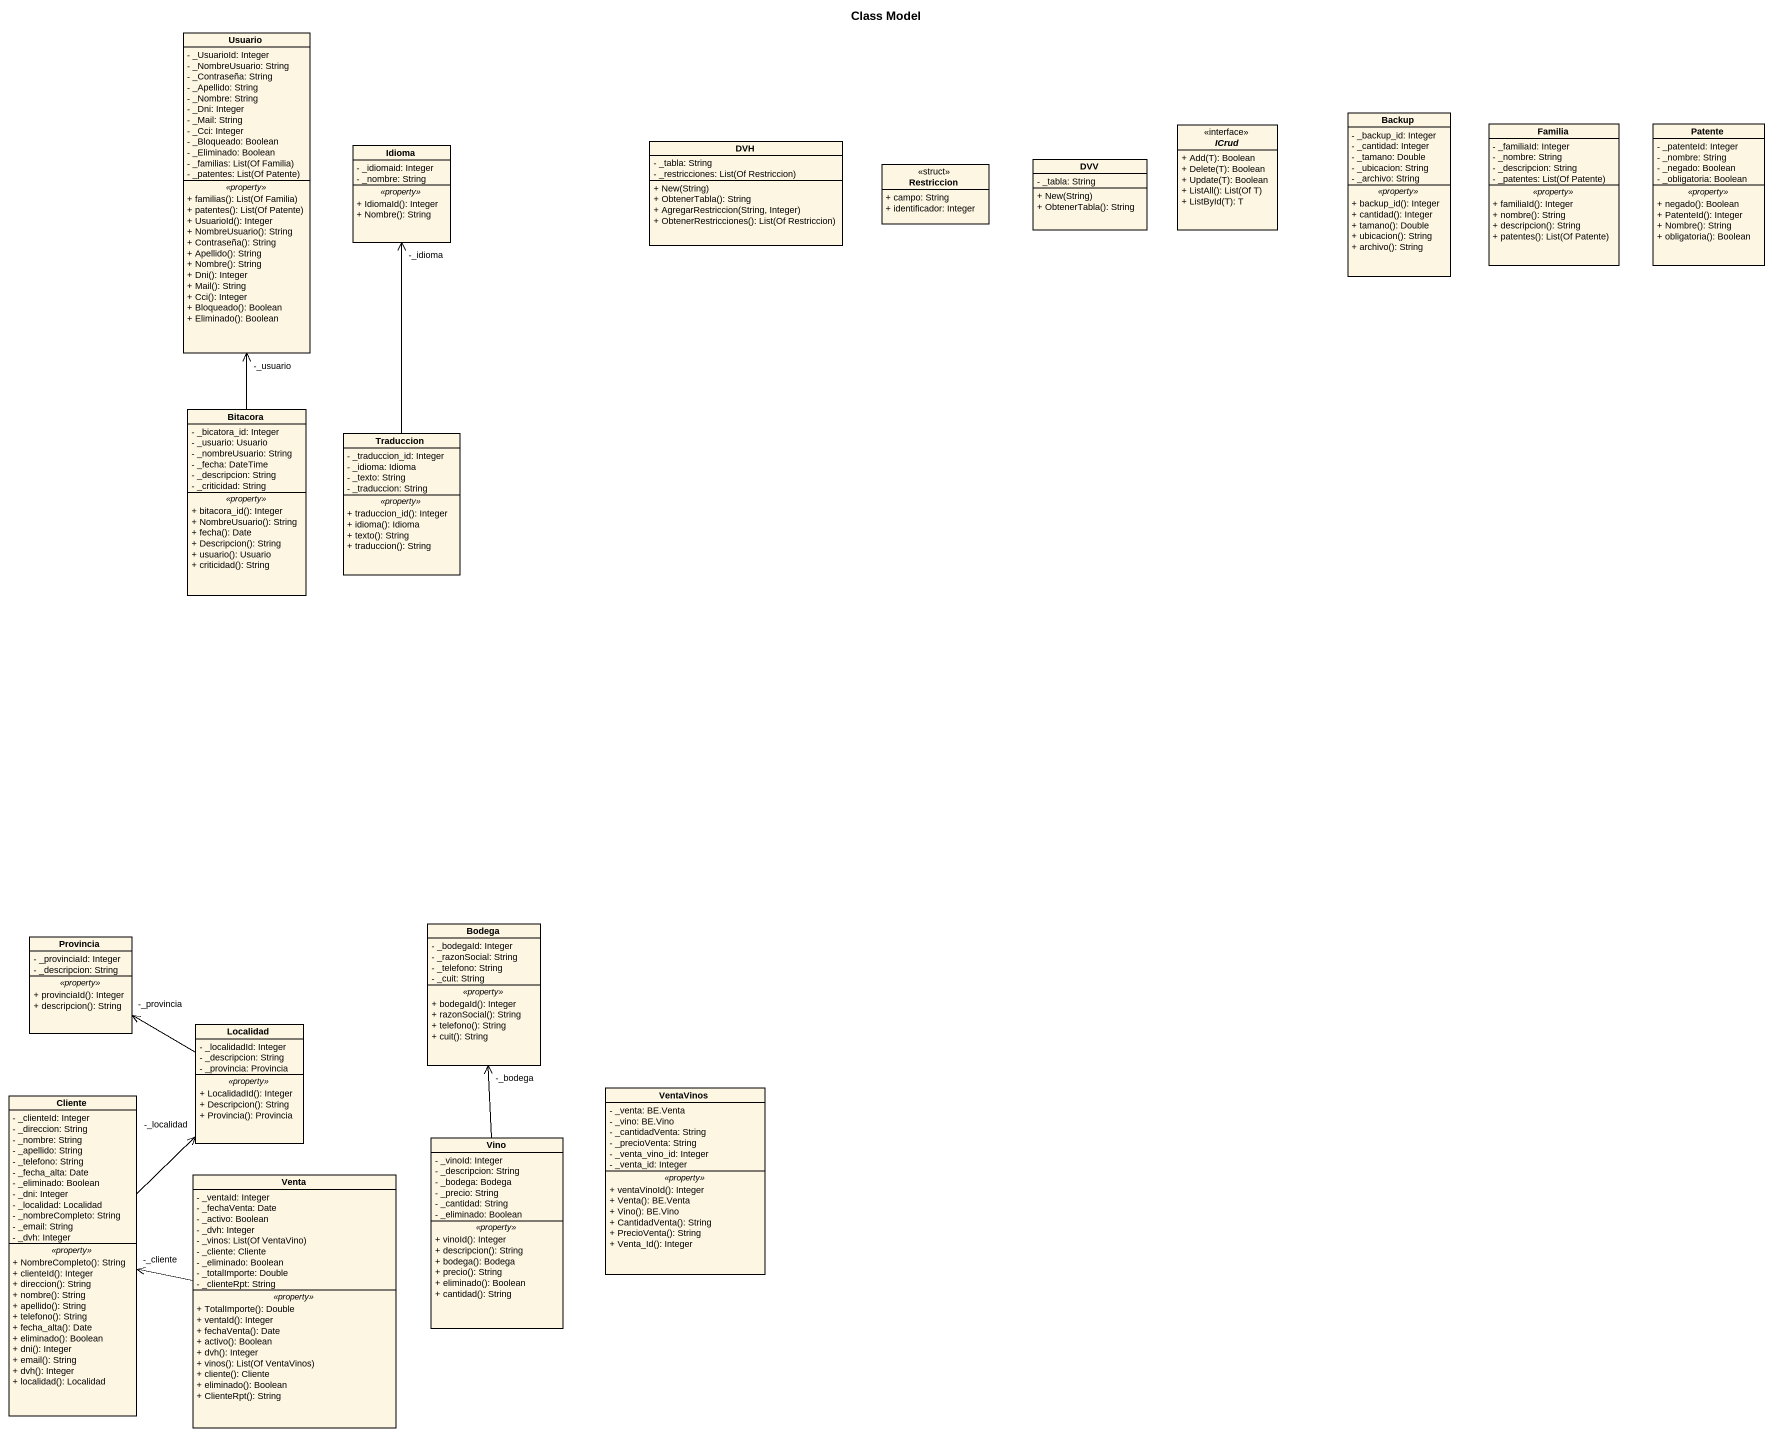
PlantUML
@startuml
title Class Model
hide circle
hide empty members
skinparam classAttributeIconSize 0
class Usuario {
  - _UsuarioId: Integer
  - _NombreUsuario: String
  - _Contraseña: String
  - _Apellido: String
  - _Nombre: String
  - _Dni: Integer
  - _Mail: String
  - _Cci: Integer
  - _Bloqueado: Boolean
  - _Eliminado: Boolean
  {field} - _familias: List(Of Familia)
  {field} - _patentes: List(Of Patente)
  .. <<property>> ..
  + familias(): List(Of Familia)
  + patentes(): List(Of Patente)
  + UsuarioId(): Integer
  + NombreUsuario(): String
  + Contraseña(): String
  + Apellido(): String
  + Nombre(): String
  + Dni(): Integer
  + Mail(): String
  + Cci(): Integer
  + Bloqueado(): Boolean
  + Eliminado(): Boolean
}
interface ICrud {
  + Add(T): Boolean
  + Delete(T): Boolean
  + Update(T): Boolean
  + ListAll(): List(Of T)
  + ListById(T): T
}
class Backup {
  - _backup_id: Integer
  - _cantidad: Integer
  - _tamano: Double
  - _ubicacion: String
  - _archivo: String
  .. <<property>> ..
  + backup_id(): Integer
  + cantidad(): Integer
  + tamano(): Double
  + ubicacion(): String
  + archivo(): String
}
class Familia {
  - _familiaId: Integer
  - _nombre: String
  - _descripcion: String
  {field} - _patentes: List(Of Patente)
  .. <<property>> ..
  + familiaId(): Integer
  + nombre(): String
  + descripcion(): String
  + patentes(): List(Of Patente)
}
class Patente {
  - _patenteId: Integer
  - _nombre: String
  - _negado: Boolean
  - _obligatoria: Boolean
  .. <<property>> ..
  + negado(): Boolean
  + PatenteId(): Integer
  + Nombre(): String
  + obligatoria(): Boolean
}
class Idioma {
  - _idiomaid: Integer
  - _nombre: String
  .. <<property>> ..
  + IdiomaId(): Integer
  + Nombre(): String
}
class DVH {
  - _tabla: String
  {field} - _restricciones: List(Of Restriccion)
  + New(String)
  + ObtenerTabla(): String
  + AgregarRestriccion(String, Integer)
  + ObtenerRestricciones(): List(Of Restriccion)
}
class Restriccion <<struct>> {
  + campo: String
  + identificador: Integer
}
class DVV {
  - _tabla: String
  + New(String)
  + ObtenerTabla(): String
}
class Bitacora {
  - _bicatora_id: Integer
  - _usuario: Usuario
  - _nombreUsuario: String
  - _fecha: DateTime
  - _descripcion: String
  - _criticidad: String
  .. <<property>> ..
  + bitacora_id(): Integer
  + NombreUsuario(): String
  + fecha(): Date
  + Descripcion(): String
  + usuario(): Usuario
  + criticidad(): String
}
class Traduccion {
  - _traduccion_id: Integer
  - _idioma: Idioma
  - _texto: String
  - _traduccion: String
  .. <<property>> ..
  + traduccion_id(): Integer
  + idioma(): Idioma
  + texto(): String
  + traduccion(): String
}
class Provincia {
  - _provinciaId: Integer
  - _descripcion: String
  .. <<property>> ..
  + provinciaId(): Integer
  + descripcion(): String
}
class Bodega {
  - _bodegaId: Integer
  - _razonSocial: String
  - _telefono: String
  - _cuit: String
  .. <<property>> ..
  + bodegaId(): Integer
  + razonSocial(): String
  + telefono(): String
  + cuit(): String
}
class Localidad {
  - _localidadId: Integer
  - _descripcion: String
  - _provincia: Provincia
  .. <<property>> ..
  + LocalidadId(): Integer
  + Descripcion(): String
  + Provincia(): Provincia
}
class Cliente {
  - _clienteId: Integer
  - _direccion: String
  - _nombre: String
  - _apellido: String
  - _telefono: String
  - _fecha_alta: Date
  - _eliminado: Boolean
  - _dni: Integer
  - _localidad: Localidad
  - _nombreCompleto: String
  - _email: String
  - _dvh: Integer
  .. <<property>> ..
  + NombreCompleto(): String
  + clienteId(): Integer
  + direccion(): String
  + nombre(): String
  + apellido(): String
  + telefono(): String
  + fecha_alta(): Date
  + eliminado(): Boolean
  + dni(): Integer
  + email(): String
  + dvh(): Integer
  + localidad(): Localidad
}
class VentaVinos {
  - _venta: BE.Venta
  - _vino: BE.Vino
  - _cantidadVenta: String
  - _precioVenta: String
  - _venta_vino_id: Integer
  - _venta_id: Integer
  .. <<property>> ..
  + ventaVinoId(): Integer
  + Venta(): BE.Venta
  + Vino(): BE.Vino
  + CantidadVenta(): String
  + PrecioVenta(): String
  + Venta_Id(): Integer
}
class Vino {
  - _vinoId: Integer
  - _descripcion: String
  - _bodega: Bodega
  - _precio: String
  - _cantidad: String
  - _eliminado: Boolean
  .. <<property>> ..
  + vinoId(): Integer
  + descripcion(): String
  + bodega(): Bodega
  + precio(): String
  + eliminado(): Boolean
  + cantidad(): String
}
class Venta {
  - _ventaId: Integer
  - _fechaVenta: Date
  - _activo: Boolean
  - _dvh: Integer
  {field} - _vinos: List(Of VentaVino)
  - _cliente: Cliente
  - _eliminado: Boolean
  - _totalImporte: Double
  - _clienteRpt: String
  .. <<property>> ..
  + TotalImporte(): Double
  + ventaId(): Integer
  + fechaVenta(): Date
  + activo(): Boolean
  + dvh(): Integer
  + vinos(): List(Of VentaVinos)
  + cliente(): Cliente
  + eliminado(): Boolean
  + ClienteRpt(): String
}
Bitacora -up-> "-_usuario" Usuario
Traduccion -up-> "-_idioma" Idioma
Localidad -left-> "-_provincia" Provincia
Cliente -up-> "-_localidad" Localidad
Vino -up-> "-_bodega" Bodega
Venta -left-> "-_cliente" Cliente
@enduml
